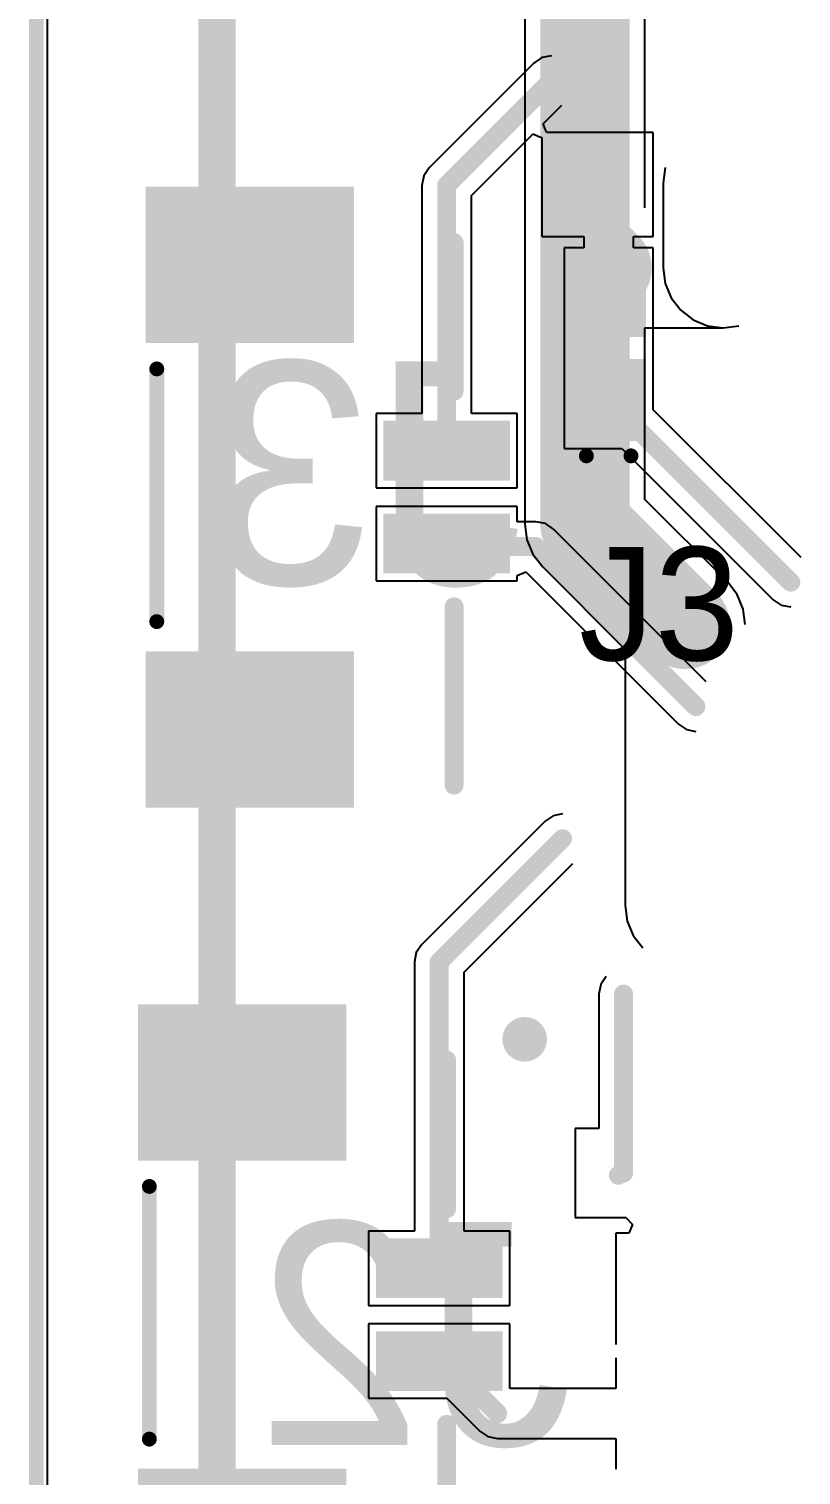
# Model space of a CAD drawing. Extents: x 65.4 to 145.6, y 116.1 to 196.3.
# Drawn here: x 65.43 to 75.82, y 155.92 to 175.38 of the extents above; entities that cross this region are included whole.
import ezdxf

# ---------------------------------------------------------------- set-up
doc = ezdxf.new("R2010")
doc.units = 0
doc.header["$MEASUREMENT"] = 0
doc.layers.get('0').update_dxf_attribs({"linetype": 'CONTINUOUS'})
for name, color, linetype in [('BOTTOMLAYER', 5, 'CONTINUOUS'), ('BOTTOMOVERLAY', 54, 'CONTINUOUS'), ('MECHANICAL1', 6, 'CONTINUOUS'), ('MULTILAYER', 9, 'CONTINUOUS'), ('TOPLAYER', 1, 'CONTINUOUS'), ('TOPOVERLAY', 2, 'CONTINUOUS'), ('TOPPASTE', 8, 'CONTINUOUS'), ('TOPSOLDER', 216, 'CONTINUOUS'), ('VIAHOLELAYER', 16, 'CONTINUOUS')]:
    doc.layers.add(name, color=color, linetype=linetype)

# ---------------------------------------------------------------- blocks, each defined once
blk = doc.blocks.new('L0603_52')
at = {"layer": 'TOPLAYER'}
for points in [[(-0.25000712, -0.40000936), (-0.25000712, 0.39998904), (-1.15000532, -0.40000936), (-1.15000532, 0.39998904)], [(1.14999008, -0.40000936), (1.14999008, 0.39998904), (0.24999188, -0.40000936), (0.24999188, 0.39998904)]]:
    blk.add_solid(points, dxfattribs=at)
at = {"layer": 'TOPOVERLAY', "const_width": 0.1999996}
blk.add_lwpolyline([(-1.45001742, 0.30001464), (-1.45001742, -0.29998416)], dxfattribs=at)
at = {"layer": 'TOPOVERLAY', "const_width": 0.0999998}
for points in [[(-1.50001732, 0.30001464, 1), (-1.40001752, 0.30001464, 1)], [(-1.50001732, -0.29998416, 1), (-1.40001752, -0.29998416, 1)]]:
    blk.add_lwpolyline(points, format="xyb", close=True, dxfattribs=at)
at = {"layer": 'TOPPASTE'}
for points in [[(-0.25000712, -0.40000936), (-0.25000712, 0.39998904), (-1.15000532, -0.40000936), (-1.15000532, 0.39998904)], [(1.14999008, -0.40000936), (1.14999008, 0.39998904), (0.24999188, -0.40000936), (0.24999188, 0.39998904)]]:
    blk.add_solid(points, dxfattribs=at)
at = {"layer": 'TOPSOLDER'}
for points in [[(-0.14840712, -0.50160936), (-0.14840712, 0.5015890399999999), (-1.25160532, -0.50160936), (-1.25160532, 0.5015890399999999)], [(1.25159008, -0.50160936), (1.25159008, 0.5015890399999999), (0.14839188, -0.50160936), (0.14839188, 0.5015890399999999)]]:
    blk.add_solid(points, dxfattribs=at)
blk = doc.blocks.new('SMT2PIN_82')
at = {"layer": 'TOPLAYER'}
for points in [[(-0.31998158, -0.8300008799999999), (0.28001722, -0.8300008799999999), (-0.31998158, 0.66999612), (0.28001722, 0.66999612)], [(0.9300032199999999, -0.8300008799999999), (1.53000202, -0.8300008799999999), (0.9300032199999999, 0.66999612), (1.53000202, 0.66999612)], [(-3.47000068, -4.02998432), (-1.57000448, -4.02998432), (-3.47000068, -1.42998444), (-1.57000448, -1.42998444)], [(2.78002492, -4.02998432), (4.68002112, -4.02998432), (2.78002492, -1.42998444), (4.68002112, -1.42998444)]]:
    blk.add_solid(points, dxfattribs=at)
at = {"layer": 'TOPOVERLAY'}
for points, const_width in [([(-0.81998058, 0.02002282), (-2.81997658, 0.02002282)], 0.254), ([(4.47998342, 0.02002282), (2.07998822, 0.02002282)], 0.254), ([(2.27998782, -3.98001998), (-1.12000538, -3.98001998)], 0.1999996)]:
    blk.add_lwpolyline(points, dxfattribs=dict(at, const_width=const_width))
for points, const_width in [([(-2.88347658, 0.02002282, 1), (-2.75647658, 0.02002282, 1)], 0.127), ([(-0.88348058, 0.02002282, 1), (-0.75648058, 0.02002282, 1)], 0.127), ([(2.01648822, 0.02002282, 1), (2.14348822, 0.02002282, 1)], 0.127), ([(4.41648342, 0.02002282, 1), (4.543483419999999, 0.02002282, 1)], 0.127), ([(-1.17000528, -3.98001998, 1), (-1.07000548, -3.98001998, 1)], 0.0999998), ([(2.22998792, -3.98001998, 1), (2.32998772, -3.98001998, 1)], 0.0999998)]:
    blk.add_lwpolyline(points, format="xyb", close=True, dxfattribs=dict(at, const_width=const_width))
at = {"layer": 'TOPPASTE'}
for points in [[(-0.31998158, -0.8300008799999999), (0.28001722, -0.8300008799999999), (-0.31998158, 0.66999612), (0.28001722, 0.66999612)], [(0.9300032199999999, -0.8300008799999999), (1.53000202, -0.8300008799999999), (0.9300032199999999, 0.66999612), (1.53000202, 0.66999612)], [(-3.47000068, -4.02998432), (-1.57000448, -4.02998432), (-3.47000068, -1.42998444), (-1.57000448, -1.42998444)], [(2.78002492, -4.02998432), (4.68002112, -4.02998432), (2.78002492, -1.42998444), (4.68002112, -1.42998444)]]:
    blk.add_solid(points, dxfattribs=at)
at = {"layer": 'TOPSOLDER'}
for points in [[(-0.42158158, -0.93160088), (0.38161722, -0.93160088), (-0.42158158, 0.77159612), (0.38161722, 0.77159612)], [(0.82840322, -0.93160088), (1.63160202, -0.93160088), (0.82840322, 0.77159612), (1.63160202, 0.77159612)], [(-3.57160068, -4.13158432), (-1.46840448, -4.13158432), (-3.57160068, -1.32838444), (-1.46840448, -1.32838444)], [(2.67842492, -4.13158432), (4.78162112, -4.13158432), (2.67842492, -1.32838444), (4.78162112, -1.32838444)]]:
    blk.add_solid(points, dxfattribs=at)
blk = doc.blocks.new('SMT2PIN_83')
at = {"layer": 'TOPLAYER'}
for points in [[(-0.31998158, -0.8300008799999999), (0.28001722, -0.8300008799999999), (-0.31998158, 0.66999612), (0.28001722, 0.66999612)], [(0.9300032199999999, -0.8300008799999999), (1.53000202, -0.8300008799999999), (0.9300032199999999, 0.66999612), (1.53000202, 0.66999612)], [(-3.47000068, -4.02998432), (-1.57000448, -4.02998432), (-3.47000068, -1.42998444), (-1.57000448, -1.42998444)], [(2.78002492, -4.02998432), (4.68002112, -4.02998432), (2.78002492, -1.42998444), (4.68002112, -1.42998444)]]:
    blk.add_solid(points, dxfattribs=at)
at = {"layer": 'TOPOVERLAY'}
for points, const_width in [([(-0.81998058, 0.02002282), (-2.81997658, 0.02002282)], 0.254), ([(4.47998342, 0.02002282), (2.07998822, 0.02002282)], 0.254), ([(2.27998782, -3.98001998), (-1.12000538, -3.98001998)], 0.1999996)]:
    blk.add_lwpolyline(points, dxfattribs=dict(at, const_width=const_width))
for points, const_width in [([(-2.88347658, 0.02002282, 1), (-2.75647658, 0.02002282, 1)], 0.127), ([(-0.88348058, 0.02002282, 1), (-0.75648058, 0.02002282, 1)], 0.127), ([(2.01648822, 0.02002282, 1), (2.14348822, 0.02002282, 1)], 0.127), ([(4.41648342, 0.02002282, 1), (4.543483419999999, 0.02002282, 1)], 0.127), ([(-1.17000528, -3.98001998, 1), (-1.07000548, -3.98001998, 1)], 0.0999998), ([(2.22998792, -3.98001998, 1), (2.32998772, -3.98001998, 1)], 0.0999998)]:
    blk.add_lwpolyline(points, format="xyb", close=True, dxfattribs=dict(at, const_width=const_width))
at = {"layer": 'TOPPASTE'}
for points in [[(-0.31998158, -0.8300008799999999), (0.28001722, -0.8300008799999999), (-0.31998158, 0.66999612), (0.28001722, 0.66999612)], [(0.9300032199999999, -0.8300008799999999), (1.53000202, -0.8300008799999999), (0.9300032199999999, 0.66999612), (1.53000202, 0.66999612)], [(-3.47000068, -4.02998432), (-1.57000448, -4.02998432), (-3.47000068, -1.42998444), (-1.57000448, -1.42998444)], [(2.78002492, -4.02998432), (4.68002112, -4.02998432), (2.78002492, -1.42998444), (4.68002112, -1.42998444)]]:
    blk.add_solid(points, dxfattribs=at)
at = {"layer": 'TOPSOLDER'}
for points in [[(-0.42158158, -0.93160088), (0.38161722, -0.93160088), (-0.42158158, 0.77159612), (0.38161722, 0.77159612)], [(0.82840322, -0.93160088), (1.63160202, -0.93160088), (0.82840322, 0.77159612), (1.63160202, 0.77159612)], [(-3.57160068, -4.13158432), (-1.46840448, -4.13158432), (-3.57160068, -1.32838444), (-1.46840448, -1.32838444)], [(2.67842492, -4.13158432), (4.78162112, -4.13158432), (2.67842492, -1.32838444), (4.78162112, -1.32838444)]]:
    blk.add_solid(points, dxfattribs=at)

msp = doc.modelspace()

# ---------------------------------------------------------------- linework, layer by layer
at = {"layer": 'BOTTOMLAYER'}
for p, q in [((65.68199969999999, 123.83600074), (65.68199969999999, 196.07600104)), ((72.10509836, 176.75600158), (72.10509836, 172.466)), ((73.71890259999999, 172.97290272), (73.71890259999999, 176.42177314)), ((72.10509836, 172.466), (72.10509836, 168.71600242)), ((73.71890259999999, 169.05022832), (73.71890259999999, 171.35909848)), ((73.71890259999999, 171.35909848), (74.77199929999999, 171.35909848)), ((74.77199929999999, 171.35909848), (74.98084064, 171.38659398)), ((74.8325656, 167.93656532), (73.71890259999999, 169.05022832)), ((72.10509836, 168.71600242), (72.10509582, 168.71599988)), ((72.10509582, 168.71599988), (72.10509836, 168.71599988)), ((72.10509836, 168.71599988), (72.13259386, 168.50715854)), ((72.13259386, 168.50715854), (72.21320329999999, 168.31254882)), ((72.21320329999999, 168.31254882), (72.34143519999999, 168.1454346)), ((72.34143519999999, 168.1454346), (73.4550982, 167.0317716)), ((74.9607975, 167.7694511), (74.8325656, 167.93656532)), ((75.04140694, 167.57484138), (74.9607975, 167.7694511)), ((75.06890244, 167.36600004), (75.04140694, 167.57484138)), ((73.4550982, 167.0317716), (73.4550982, 163.58600252)), ((73.4550982, 163.58600252), (73.45509566, 163.58599998)), ((73.45509566, 163.58599998), (73.4550982, 163.58599998)), ((73.4550982, 163.58599998), (73.4825937, 163.37715864)), ((73.4825937, 163.37715864), (73.56320314, 163.18254892)), ((73.56320314, 163.18254892), (73.69143504, 163.0154347))]:
    msp.add_line(p, q, dxfattribs=at)
at = {"layer": 'BOTTOMLAYER', "const_width": 1.20000014}
for points in [[(72.91200047999999, 172.466), (72.91200047999999, 176.75600158)], [(72.91200047999999, 172.466), (73.21199988, 172.1660006)], [(72.91200047999999, 168.71599988), (72.91200047999999, 172.466)], [(72.91200047999999, 168.71599988), (74.26200032, 167.36600004)]]:
    msp.add_lwpolyline(points, dxfattribs=at)
at = {"layer": 'BOTTOMLAYER'}
for points, const_width in [([(72.61200108, 172.466, 1), (73.21199988, 172.466, 1)], 0.5999987999999999), ([(72.61200108, 172.466, 1), (73.21199988, 172.466, 1)], 0.5999987999999999), ([(72.61200108, 172.466, 1), (73.21199988, 172.466, 1)], 0.5999987999999999), ([(72.91200047999999, 172.1660006, 1), (73.51199928, 172.1660006, 1)], 0.5999987999999999), ([(72.91200047999999, 172.1660006, 1), (73.51199928, 172.1660006, 1)], 0.5999987999999999), ([(68.11199992, 172.25600042, 1), (68.41199931999999, 172.25600042, 1)], 0.2999994), ([(72.61200108, 168.71599988, 1), (73.21199988, 168.71599988, 1)], 0.5999987999999999), ([(72.61200108, 168.71599988, 1), (73.21199988, 168.71599988, 1)], 0.5999987999999999), ([(73.96200092, 167.36600004, 1), (74.56199972, 167.36600004, 1)], 0.5999987999999999), ([(73.96200092, 167.36600004, 1), (74.56199972, 167.36600004, 1)], 0.5999987999999999), ([(67.93200028, 165.98600026, 1), (68.23199968, 165.98600026, 1)], 0.2999994), ([(71.95199986, 161.78600104, 1), (72.25199925999999, 161.78600104, 1)], 0.2999994), ([(68.0220001, 160.97600012, 1), (68.32199949999999, 160.97600012, 1)], 0.2999994)]:
    msp.add_lwpolyline(points, format="xyb", close=True, dxfattribs=dict(at, const_width=const_width))
at = {"layer": 'MECHANICAL1', "const_width": 0.1999996}
msp.add_lwpolyline([(65.532, 116.1860008), (65.532, 196.1859932)], dxfattribs=at)
at = {"layer": 'MULTILAYER', "const_width": 0.2999994}
for points in [[(68.11199992, 172.25600042, 1), (68.41199931999999, 172.25600042, 1)], [(67.93200028, 165.98600026, 1), (68.23199968, 165.98600026, 1)], [(71.95199986, 161.78600104, 1), (72.25199925999999, 161.78600104, 1)], [(68.0220001, 160.97600012, 1), (68.32199949999999, 160.97600012, 1)]]:
    msp.add_lwpolyline(points, format="xyb", close=True, dxfattribs=at)
at = {"layer": 'TOPLAYER'}
for p, q in [((65.68199969999999, 123.83600074), (65.68199969999999, 196.07600104)), ((72.33440956, 174.99402644), (72.22624366, 174.92175328)), ((72.46199883999999, 175.01940612), (72.33440956, 174.99402644)), ((72.22624366, 174.92175328), (70.81624647999999, 173.51175356)), ((72.35085097999999, 174.10334496), (72.60010118, 174.35259516)), ((71.3854046, 173.13790112), (72.21466634, 173.96716032)), ((72.21466634, 173.96716032), (72.29384576, 173.93436384)), ((72.38364745999999, 174.02416808), (72.35085097999999, 174.10334496)), ((72.38365, 174.02416808), (72.38364745999999, 174.02416808)), ((72.39945641999999, 173.9860122), (72.38365, 174.02416808)), ((73.8319961, 173.9860122), (72.39945641999999, 173.9860122)), ((73.8319961, 172.586015), (73.8319961, 173.9860122)), ((72.29384576, 173.93436384), (72.29384576, 173.9343613)), ((72.29384576, 173.9343613), (72.33199909999999, 173.91855742)), ((72.33199909999999, 173.91855742), (72.33199909999999, 172.586015)), ((70.74397332, 173.4035902), (70.71859364, 173.27600092)), ((70.81624647999999, 173.51175356), (70.74397332, 173.4035902)), ((73.99259268, 173.5148422), (73.96509718, 173.30600086)), ((70.71859364, 173.27600092), (70.71859364, 170.20598166)), ((73.96509718, 173.30600086), (73.96509718, 172.1660006)), ((71.3854046, 170.20598166), (71.3854046, 173.13790112)), ((72.33199909999999, 172.586015), (72.89860451999999, 172.586015)), ((72.89860451999999, 172.4359899), (72.6320112, 172.4359899)), ((72.6320112, 172.4359899), (72.6320112, 171.13599504)), ((72.89860451999999, 172.586015), (72.89860451999999, 172.4359899)), ((73.56541548, 172.4359899), (73.56541548, 172.586015)), ((73.56541548, 172.586015), (73.8319961, 172.586015)), ((73.8320088, 172.4359899), (73.56541548, 172.4359899)), ((73.8320088, 171.13599758), (73.8320088, 172.4359899)), ((73.96509718, 172.1660006), (73.99259268, 171.95715926)), ((73.99259268, 171.95715926), (74.07320211999999, 171.76254954)), ((74.07320211999999, 171.76254954), (74.20143402, 171.59543532)), ((74.20143402, 171.59543532), (74.36854824, 171.46720342)), ((74.36854824, 171.46720342), (74.56315796, 171.38659398)), ((74.56315796, 171.38659398), (74.77199929999999, 171.35909848)), ((74.77199929999999, 171.35909848), (74.98084064, 171.38659398)), ((72.63200866, 171.13599758), (72.63200612, 171.03598762)), ((72.6320112, 171.13599504), (72.63200866, 171.13599758)), ((73.83201387999999, 171.13599758), (73.8320088, 171.13599758)), ((73.83201387999999, 171.03599016), (73.83201387999999, 171.13599758)), ((72.63200612, 171.03598762), (72.6320112, 171.03598762)), ((72.6320112, 171.03598762), (72.6320112, 169.7359953)), ((73.8320088, 170.25750048), (73.8320088, 171.03599016)), ((73.8320088, 171.03599016), (73.8320088, 171.03599016)), ((73.8320088, 171.03599016), (73.8320088, 171.03598762)), ((73.8320088, 171.03598762), (73.83201387999999, 171.03599016)), ((70.71859364, 170.20598166), (70.10199847999999, 170.20598166)), ((70.10199847999999, 170.20598166), (70.10199847999999, 169.20598366)), ((72.00199468, 170.20598166), (71.3854046, 170.20598166)), ((72.00199468, 169.20598366), (72.00199468, 170.20598166)), ((75.82010489999999, 168.26940692), (73.8320088, 170.25750048)), ((72.6320112, 169.7359953), (73.41050342, 169.7359953)), ((73.41050342, 169.7359953), (75.44624738, 167.7002488)), ((70.10199847999999, 169.20598366), (72.00199468, 169.20598366)), ((72.00199468, 168.95599686), (70.10199847999999, 168.95599686)), ((70.10199847999999, 168.95599686), (70.10199847999999, 167.95599886)), ((72.00199468, 168.74940596), (72.00199468, 168.95599686)), ((72.2520018, 168.74940596), (72.00199468, 168.74940596)), ((72.37959108, 168.72402628), (72.2520018, 168.74940596)), ((72.48775443999999, 168.65175312), (72.37959108, 168.72402628)), ((74.54427813999999, 166.59523196), (72.48775443999999, 168.65175312)), ((70.10199847999999, 167.95599886), (72.00199468, 167.95599886)), ((72.00199468, 168.02856666), (72.11932743999999, 168.07716956)), ((72.00199468, 167.95599886), (72.00199468, 168.02856666)), ((72.11932743999999, 168.07716956), (74.17042316, 166.0260713)), ((75.44624738, 167.7002488), (75.5544082, 167.62797818)), ((75.5544082, 167.62797818), (75.55441074, 167.6279731)), ((75.55441074, 167.6279731), (75.55441327999999, 167.62797564)), ((75.55441327999999, 167.62797564), (75.55441327999999, 167.62797564)), ((75.55441327999999, 167.62797564), (75.55441582, 167.62797056)), ((75.55441582, 167.62797056), (75.55441836, 167.62797564)), ((75.55441836, 167.62797564), (75.68200256, 167.60259596)), ((74.17042316, 166.0260713), (74.27858906, 165.95379814)), ((74.27858906, 165.95379814), (74.4061758, 165.928421)), ((72.61199854, 164.8194062), (72.48440925999999, 164.79402652)), ((72.3762459, 164.72175336), (70.71624414, 163.0617516)), ((72.48440925999999, 164.79402652), (72.3762459, 164.72175336)), ((71.28540226, 162.68789916), (72.75009834, 164.15259524)), ((70.71624414, 163.0617516), (70.64397097999999, 162.95358824)), ((70.64397097999999, 162.95358824), (70.61859129999999, 162.82599896)), ((70.61859129999999, 162.82599896), (70.61859129999999, 159.20598334)), ((71.28540226, 159.20598334), (71.28540226, 162.68789916)), ((73.12398379999999, 162.52359926), (73.09860411999999, 162.39600998)), ((73.19625696, 162.63176262), (73.12398379999999, 162.52359926)), ((73.09860411999999, 162.39600998), (73.09860411999999, 160.5860136)), ((73.09860411999999, 160.5860136), (72.78201089999999, 160.5860136)), ((72.78201089999999, 160.5860136), (72.78201089999999, 159.386016)), ((72.78201089999999, 159.386016), (73.46047792, 159.386016)), ((73.46047792, 159.386016), (73.55102638, 159.29546754)), ((70.61859129999999, 159.20598334), (70.00199868, 159.20598334)), ((70.00199868, 159.20598334), (70.00199868, 158.20598534)), ((71.90199487999999, 159.20598334), (71.28540226, 159.20598334)), ((71.90199487999999, 158.20598534), (71.90199487999999, 159.20598334)), ((73.50242347999999, 159.17813478), (73.3267012, 159.17813478)), ((73.3267012, 159.17813478), (73.3267012, 157.67831558)), ((73.55102638, 159.29546754), (73.50242347999999, 159.17813478)), ((70.00199868, 158.20598534), (71.90199487999999, 158.20598534)), ((71.90199487999999, 157.95599854), (70.00199868, 157.95599854)), ((70.00199868, 157.95599854), (70.00199868, 156.95600054)), ((71.90199487999999, 157.08828882), (71.90199487999999, 157.95599854)), ((73.3267012, 157.50173478), (73.3267012, 157.08828882)), ((73.3267012, 157.08828882), (71.90199487999999, 157.08828882)), ((70.00199868, 156.95600054), (71.05616726, 156.95600054)), ((71.05616726, 156.95600054), (71.49825426, 156.51391608)), ((71.49825426, 156.51391608), (71.49825933999999, 156.51390846)), ((71.49825933999999, 156.51390846), (71.60741076, 156.4409749)), ((71.60741076, 156.4409749), (71.60741329999999, 156.44096982)), ((71.60741329999999, 156.44096982), (71.60741584, 156.44097236)), ((71.60741584, 156.44097236), (71.60741584, 156.44097236)), ((71.60741584, 156.44097236), (71.60741838, 156.44096728)), ((71.60741838, 156.44096728), (71.60742092, 156.44097236)), ((71.60742092, 156.44097236), (71.73617605999999, 156.41536154)), ((71.73617605999999, 156.41536154), (73.3267012, 156.41536154)), ((73.3267012, 156.41536154), (73.3267012, 156.00191558))]:
    msp.add_line(p, q, dxfattribs=at)
for points, const_width in [([(67.96200022, 143.90600124), (67.96200022, 194.09600246)], 0.499999), ([(71.05199911999999, 173.27600092), (72.46199883999999, 174.68600064)], 0.254), ([(72.91200047999999, 173.45600056), (73.23201, 173.13599104)], 0.254), ([(71.05199911999999, 169.7059852), (71.05199911999999, 173.27600092)], 0.254), ([(73.23201, 171.7859912), (73.23201, 173.13599104)], 0.254), ([(73.23201, 170.385994), (75.68200256, 167.93600144)], 0.254), ([(71.05199658, 169.70598266), (71.05199911999999, 169.7059852)], 0.254), ([(70.99199924, 168.41600048), (72.2520018, 168.41600048)], 0.254), ([(72.2520018, 168.41600048), (74.4061758, 166.26182648)], 0.254), ([(70.95199678, 162.82599896), (72.61199854, 164.48600072)], 0.254), ([(70.95199678, 158.70598434), (70.95199678, 162.82599896)], 0.254), ([(73.4320096, 159.9860148), (73.4320096, 162.39600998)], 0.254), ([(71.02199918, 157.46600206), (71.73617605999999, 156.75182518)], 0.25999948)]:
    msp.add_lwpolyline(points, dxfattribs=dict(at, const_width=const_width))
for points, const_width in [([(72.39849884, 174.68600064, 1), (72.52549884, 174.68600064, 1)], 0.127), ([(72.39849884, 174.68600064, 1), (72.52549884, 174.68600064, 1)], 0.127), ([(72.84850048, 173.45600056, 1), (72.97550048, 173.45600056, 1)], 0.127), ([(70.98849912, 173.27600092, 1), (71.11549912, 173.27600092, 1)], 0.127), ([(70.98849912, 173.27600092, 1), (71.11549912, 173.27600092, 1)], 0.127), ([(73.16851, 173.13599104, 1), (73.29551, 173.13599104, 1)], 0.127), ([(73.16851, 173.13599104, 1), (73.29551, 173.13599104, 1)], 0.127), ([(68.11199992, 172.25600042, 1), (68.41199931999999, 172.25600042, 1)], 0.2999994), ([(73.16851, 171.7859912, 1), (73.29551, 171.7859912, 1)], 0.127), ([(73.16851, 170.385994, 1), (73.29551, 170.385994, 1)], 0.127), ([(70.98849657999999, 169.70598266, 1), (71.11549658, 169.70598266, 1)], 0.127), ([(70.98849912, 169.7059852, 1), (71.11549912, 169.7059852, 1)], 0.127), ([(70.98849912, 169.7059852, 1), (71.11549912, 169.7059852, 1)], 0.127), ([(70.92849924, 168.41600048, 1), (71.05549923999999, 168.41600048, 1)], 0.127), ([(72.1885018, 168.41600048, 1), (72.31550179999999, 168.41600048, 1)], 0.127), ([(72.1885018, 168.41600048, 1), (72.31550179999999, 168.41600048, 1)], 0.127), ([(75.61850256, 167.93600144, 1), (75.74550255999999, 167.93600144, 1)], 0.127), ([(75.61850256, 167.93600144, 1), (75.74550255999999, 167.93600144, 1)], 0.127), ([(74.3426758, 166.26182648, 1), (74.46967579999999, 166.26182648, 1)], 0.127), ([(74.3426758, 166.26182648, 1), (74.46967579999999, 166.26182648, 1)], 0.127), ([(67.93200028, 165.98600026, 1), (68.23199968, 165.98600026, 1)], 0.2999994), ([(72.54849854, 164.48600072, 1), (72.67549853999999, 164.48600072, 1)], 0.127), ([(72.54849854, 164.48600072, 1), (72.67549853999999, 164.48600072, 1)], 0.127), ([(70.88849678, 162.82599896, 1), (71.01549677999999, 162.82599896, 1)], 0.127), ([(70.88849678, 162.82599896, 1), (71.01549677999999, 162.82599896, 1)], 0.127), ([(73.3685096, 162.39600998, 1), (73.49550959999999, 162.39600998, 1)], 0.127), ([(73.3685096, 162.39600998, 1), (73.49550959999999, 162.39600998, 1)], 0.127), ([(71.95199986, 161.78600104, 1), (72.25199925999999, 161.78600104, 1)], 0.2999994), ([(68.0220001, 160.97600012, 1), (68.32199949999999, 160.97600012, 1)], 0.2999994), ([(73.29849958, 159.95599962, 1), (73.42549958, 159.95599962, 1)], 0.127), ([(73.3685096, 159.9860148, 1), (73.49550959999999, 159.9860148, 1)], 0.127), ([(70.88849678, 158.70598434, 1), (71.01549677999999, 158.70598434, 1)], 0.127), ([(70.95700058, 157.46600206, 1), (71.08699777999999, 157.46600206, 1)], 0.12999974), ([(71.67117746, 156.75182518, 1), (71.80117466, 156.75182518, 1)], 0.12999974), ([(71.67117746, 156.75182518, 1), (71.80117466, 156.75182518, 1)], 0.12999974)]:
    msp.add_lwpolyline(points, format="xyb", close=True, dxfattribs=dict(at, const_width=const_width))
at = {"layer": 'VIAHOLELAYER', "const_width": 0.1499997}
for points in [[(68.18700104, 172.25600042, 1), (68.3369982, 172.25600042, 1)], [(68.0070014, 165.98600026, 1), (68.15699855999999, 165.98600026, 1)], [(72.02700098, 161.78600104, 1), (72.17699814, 161.78600104, 1)], [(68.09700122, 160.97600012, 1), (68.24699838, 160.97600012, 1)]]:
    msp.add_lwpolyline(points, format="xyb", close=True, dxfattribs=at)

# ---------------------------------------------------------------- block references
for name, p, rotation in [('SMT2PIN_82', (71.13199895999999, 169.68600048), 270), ('L0603_52', (73.23199984, 171.08600022), 90), ('SMT2PIN_83', (71.03199916, 158.68600216), 270)]:
    msp.add_blockref(name, p, dxfattribs=dict(rotation=rotation))

# ---------------------------------------------------------------- texts
at = {"layer": 'BOTTOMOVERLAY', "text_generation_flag": 2}
for s, p in [('J3', (72.07199962, 167.9060015)), ('J2', (72.73200084, 156.3260018))]:
    msp.add_text(s, height=2.99999908, rotation=359.9999999998294, dxfattribs=at).set_placement(p)
at = {"layer": 'TOPOVERLAY'}
msp.add_text('J3', height=1.524, dxfattribs=at).set_placement((72.83199809999999, 166.886001))

doc.saveas('drawing.dxf')
